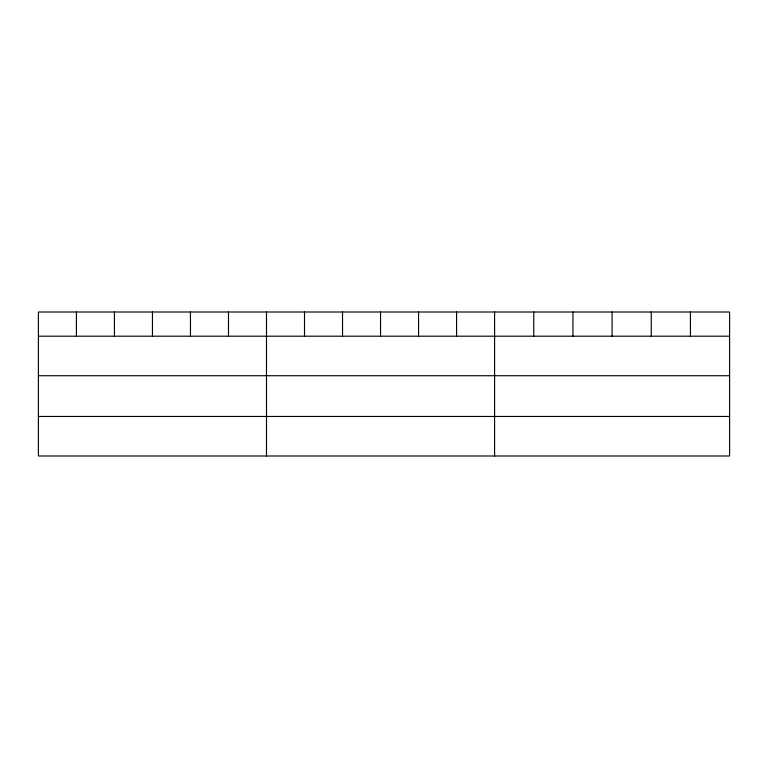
<?xml version="1.0" encoding="UTF-8"?>
<svg xmlns="http://www.w3.org/2000/svg" width="768" height="768" viewBox="0 0 768 768"><rect width="100%" height="100%" fill="white"/><g stroke="black" fill="none" stroke-linecap="round" stroke-linejoin="round"><path stroke-width="1.15" d="M729.6 375.725L729.6 312.01L38.4 312.01L38.4 455.99L729.6 455.99L729.6 375.725L38.4 375.725M38.4 336.192L729.6 336.192M38.4 416.458L729.6 416.458M690.432 312.01L690.432 336.192M651.264 312.01L651.264 336.192M612.096 312.01L612.096 336.192M572.928 312.01L572.928 336.192M533.76 312.01L533.76 336.192M494.592 312.01L494.592 455.99M456.576 312.01L456.576 336.192M418.56 312.01L418.56 336.192M380.544 312.01L380.544 336.192M342.528 312.01L342.528 336.192M304.512 312.01L304.512 336.192M266.496 312.01L266.496 455.99M228.48 312.01L228.48 336.192M190.464 312.01L190.464 336.192M152.448 312.01L152.448 336.192M114.432 312.01L114.432 336.192M76.416 312.01L76.416 336.192"/></g></svg>
